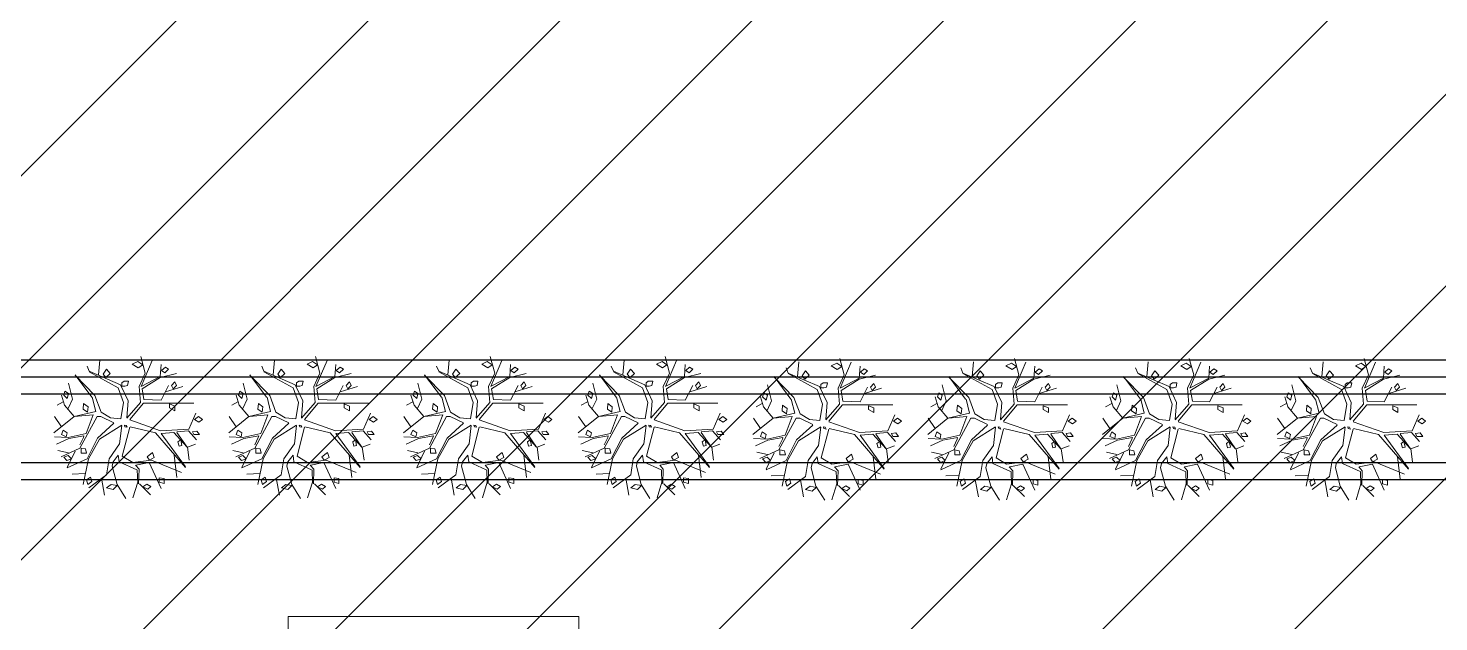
# Model space of a CAD drawing. Header units: millimetres. Extents: x -324 to 75, y -297 to 74.
# Drawn here: x -53.8 to -45.54, y 14.76 to 18.24 of the extents above; entities that cross this region are included whole.
import ezdxf

# ---------------------------------------------------------------- set-up
doc = ezdxf.new("R2010")
doc.units = ezdxf.units.MM
doc.layers.get('defpoints').update_dxf_attribs({"color": 1})
doc.layers.add('lan', color=7, linetype='Continuous', lineweight=15)
doc.layers.add('POHON', color=62, linetype='Continuous', lineweight=5)
doc.styles.add('ATTR', font='romans.shx', dxfattribs={"width": 0.8, "height": 0.56})

# ---------------------------------------------------------------- blocks, each defined once
blk = doc.blocks.new('bola-3')
at = {"layer": 'POHON'}
for p, q in [((-0.045, 2.245), (-0.318, 1.803)), ((0.177, 2.226), (0.328, 1.732)), ((-1.212, 1.009), (-1.377, 1.803)), ((-1.198, 1.908), (-0.648, 1.503)), ((-0.799, 1.609), (-0.703, 2.138)), ((-0.318, 1.803), (-0.469, 1.238)), ((0.315, 1.344), (0.328, 1.767)), ((0.356, 1.785), (0.37, 1.327)), ((0.387, 1.789), (0.731, 2.125)), ((0.686, 1.115), (1.057, 1.926)), ((-1.308, 1.468), (-1.721, 1.485)), ((-0.648, 1.503), (-0.566, 1.009)), ((-0.249, 1.097), (0.301, 1.344)), ((0.37, 1.327), (0.26, 1.203)), ((0.755, 1.044), (1.69, 1.432)), ((1.553, 1.591), (1.47, 0.886)), ((-1.473, 0.674), (-2.065, 0.939)), ((-1.253, 1.009), (-1.872, 1.291)), ((-1.872, 1.274), (-1.625, 0.762)), ((-0.923, 0.357), (-1.253, 1.009)), ((-0.868, 0.392), (-1.212, 1.009)), ((-0.566, 1.009), (-0.236, 0.533)), ((-0.469, 1.238), (-0.442, 1.097)), ((-0.442, 1.097), (-0.277, 0.886)), ((-0.277, 0.886), (-0.249, 1.097)), ((-0.153, 0.921), (0.177, 1.115)), ((0.081, 0.022), (-0.153, 0.921)), ((0.177, 1.115), (0.755, 1.044)), ((0.273, 1.203), (0.686, 1.115)), ((0.879, 0.198), (1.814, 1.274)), ((1.814, 1.256), (1.057, 0.216)), ((1.883, 0.639), (1.938, 1.044)), ((-2.202, 0.551), (-1.817, 0.374)), ((-1.831, 0.815), (-2.161, 0.745)), ((-0.937, -0.313), (-1.473, 0.674)), ((-1.363, 0.339), (-1.473, 0.568)), ((-0.236, 0.533), (-0.167, -0.031)), ((1.456, 0.18), (1.869, 0.639)), ((1.869, 0.639), (1.553, 0.18)), ((1.883, 0.639), (2.13, 0.551)), ((-1.652, -0.313), (-2.285, 0.198)), ((-1.845, 0.339), (-2.271, 0.322)), ((-2.051, 0.004), (-2.271, -0.313)), ((-1.281, 0.216), (-1.845, 0.339)), ((-1.817, 0.374), (-1.35, 0.286)), ((-1.35, 0.286), (-1.363, 0.339)), ((-1.061, -0.366), (-1.281, 0.216)), ((-0.414, -0.102), (-0.923, 0.357)), ((-0.167, -0.049), (-0.868, 0.392)), ((0.081, -0.207), (1.044, 0.128)), ((0.095, 0.004), (0.879, 0.198)), ((1.044, 0.128), (1.924, 0.075)), ((1.057, 0.216), (1.456, 0.18)), ((1.553, 0.163), (1.91, 0.128)), ((1.91, 0.128), (2.158, 0.41)), ((1.924, 0.075), (2.144, -0.419)), ((-1.652, -0.313), (-1.955, -0.666)), ((-0.978, -0.472), (-1.652, -0.313)), ((-1.639, -0.313), (-1.061, -0.366)), ((-0.827, -0.313), (-0.937, -0.313)), ((-0.414, -0.119), (-0.827, -0.313)), ((-0.524, -0.278), (-0.813, -0.454)), ((-0.194, -0.243), (-0.524, -0.278)), ((-0.194, -0.243), (-0.112, -0.754)), ((-0.015, -0.26), (0.411, -0.754)), ((-0.015, -0.278), (0.026, -0.807)), ((0.081, -0.225), (0.507, -0.736)), ((-1.996, -0.772), (-2.189, -0.666)), ((-1.955, -0.666), (-2.051, -0.983)), ((-1.845, -0.56), (-1.707, -0.86)), ((-1.707, -0.86), (-1.831, -1.354)), ((-1.088, -0.913), (-0.978, -0.472)), ((-0.813, -0.454), (-1.006, -0.966)), ((-0.112, -0.754), (-0.277, -1.213)), ((0.026, -0.807), (-0.208, -1.301)), ((0.411, -0.754), (0.37, -1.248)), ((0.521, -0.842), (0.466, -1.177)), ((0.507, -0.736), (2.075, -0.736)), ((0.521, -0.842), (1.057, -0.825)), ((1.057, -0.825), (1.291, -1.283)), ((-1.625, -1.618), (-1.102, -0.913)), ((-1.006, -0.966), (-1.625, -1.6)), ((-0.277, -1.213), (-1.185, -1.706)), ((-0.208, -1.301), (-1.185, -1.724)), ((0.37, -1.248), (0.562, -1.671)), ((0.438, -1.248), (0.782, -2.059)), ((0.452, -1.265), (1.03, -1.565)), ((0.466, -1.177), (1.03, -1.53)), ((1.195, -1.089), (1.731, -1.248)), ((-1.185, -1.724), (-1.253, -1.883)), ((-0.896, -1.618), (-0.854, -2.077)), ((0.562, -1.671), (0.425, -2.182)), ((1.03, -1.53), (1.539, -1.653)), ((1.03, -1.565), (1.057, -1.936))]:
    blk.add_line(p, q, dxfattribs=at)
for points in [[(-1.226, 1.803), (-1.267, 1.662), (-1.143, 1.573), (-1.102, 1.715)], [(-0.435, 1.966), (-0.641, 1.913), (-0.504, 1.807), (-0.311, 1.842)], [(0.49, 1.882), (0.641, 1.953), (0.738, 1.864), (0.614, 1.794)], [(1.155, 1.778), (1.001, 1.734), (1.001, 1.602), (1.155, 1.624)], [(-1.735, 1.009), (-1.886, 1.062), (-1.982, 0.956), (-1.845, 0.903)], [(0.691, 1.051), (0.622, 0.941), (0.794, 0.809), (0.846, 0.963)], [(-1.441, 0.676), (-1.441, 0.831), (-1.269, 0.831), (-1.303, 0.698)], [(1.671, 0.412), (1.585, 0.478), (1.62, 0.61), (1.706, 0.588)], [(-1.9, 0.322), (-2.051, 0.251), (-1.996, 0.11), (-1.872, 0.198)], [(-0.002, 0.022), (-0.07, 0.004), (-0.084, -0.049), (-0.029, -0.031)], [(2.034, 0.163), (2.075, 0.251), (2.254, 0.251), (2.171, 0.145)], [(2.099, -0.225), (2.237, -0.137), (2.347, -0.225), (2.223, -0.313)], [(-1.872, -0.878), (-1.982, -0.983), (-1.941, -1.107), (-1.831, -1.036)], [(-1.236, -0.454), (-1.374, -0.543), (-1.36, -0.719), (-1.222, -0.613)], [(1.319, -0.706), (1.319, -0.582), (1.484, -0.494), (1.484, -0.635)], [(-0.167, -1.261), (-0.167, -1.367), (-0.098, -1.42), (0.04, -1.42), (0.012, -1.279), (-0.07, -1.261)], [(1.43, -1.175), (1.379, -1.285), (1.482, -1.396), (1.534, -1.285)], [(-0.667, -1.528), (-0.753, -1.638), (-0.65, -1.792), (-0.53, -1.66)], [(1.069, -1.748), (1.173, -1.682), (1.293, -1.792), (1.19, -1.858)], [(0.485, -1.924), (0.347, -1.836), (0.158, -1.947), (0.33, -2.035)]]:
    blk.add_lwpolyline(points, close=True, dxfattribs=at)
at = {"layer": 'POHON', "style": 'ATTR', "width": 0.8, "flags": 9}
blk.add_attdef('ESTCODE', (-0.07, 0.004), '', height=0.00000926, dxfattribs=at)
blk = doc.blocks.new('A-2')
for p, q in [((8.5672, 17.0677), (39.3172, 17.0677)), ((39.2172, 16.9677), (8.5672, 16.9677)), ((39.1172, 16.8677), (8.6672, 16.8677)), ((8.6672, 16.4677), (39.1172, 16.4677)), ((8.5672, 16.3677), (39.2172, 16.3677))]:
    blk.add_line(p, q)
at = {"layer": 'lan'}
for p, q in [((33.0172, 15.5677), (31.3172, 15.5677)), ((31.3172, 14.4677), (31.3172, 15.5677)), ((33.0172, 14.4677), (33.0172, 15.5677))]:
    blk.add_line(p, q, dxfattribs=at)
at = {"layer": 'POHON', "linetype": 'ByBlock', "lineweight": -3, "xscale": -0.1875, "yscale": 0.1875, "zscale": 0.1875, "rotation": 180}
for p in [(30.3762, 16.6777), (31.3984, 16.6777), (32.4206, 16.6777), (33.4429, 16.6777), (34.4651, 16.6677), (35.4873, 16.6677), (36.5095, 16.6677), (37.5318, 16.6677)]:
    blk.add_blockref('bola-3', p, dxfattribs=at)

msp = doc.modelspace()

# ---------------------------------------------------------------- hatches: boundary and pattern name
at = {"layer": 'defpoints'}
h = msp.add_hatch(dxfattribs=at)
h.set_pattern_fill('ANSI31', color=2, scale=0.25, style=0)
h.set_pattern_definition([(45, (47.398, -23.9525), (-0.561266, 0.561266), [])])
edge = h.paths.add_edge_path()
edge.add_arc((-75.606, 17.353), 1.8475, 111.5995, 221.5995)
edge.add_arc((-74.9254, 16.3167), 2.0709, 185.2704, 295.2704)
edge.add_arc((-73.0243, 15.1562), 1.2417, 215, 325)
edge.add_arc((-68.3035, 16.6194), 4.2953, 210.4289, 320.4289)
edge.add_arc((-62.9023, 14.9289), 2.3373, 206.57817, 316.57817)
edge.add_arc((-58.3287, 15.3362), 3.5109, 215, 325)
edge.add_arc((-53.9797, 14.3538), 1.7983, 215, 325)
edge.add_arc((-50.4969, 14.7818), 2.4837, 215.98715, 325.98715)
edge.add_arc((-47.7647, 14.073), 0.9574, 225.29861, 335.29861)
edge.add_arc((-46.4705, 14.3357), 0.7871, 237.36764, 347.36764)
edge.add_arc((-44.8501, 15.335), 1.4487, 233.9595, 343.9595)
edge.add_arc((-43.5804, 15.6324), 0.7084, 279.9695, 389.9695)
edge.add_arc((-43.0752, 17.6341), 1.6514, 273.76588, 383.76588)
edge.add_arc((-44.9973, 17.3059), 3.5743, 16.14186, 126.14185)
edge.add_arc((-49.4974, 18.3086), 3.0448, 38.22253, 148.22253)
edge.add_arc((-54.8916, 17.9473), 3.4253, 35, 145)
edge.add_arc((-61.3239, 17.4772), 4.3681, 33.87739, 143.87739)
edge.add_arc((-70.2256, 15.5585), 7.0047, 39.90604, 149.90604)

# ---------------------------------------------------------------- linework, layer by layer
at = {"layer": 'defpoints', "color": 2}
msp.add_lwpolyline([(-76.2861, 19.0708, 0.520567), (-76.9875, 16.1265, 0.520567), (-74.0414, 14.444, 0.520567), (-72.0072, 14.444, 0.520567), (-64.9926, 13.8832, 0.520567), (-61.2047, 13.3224, 0.520567), (-55.4527, 13.3224, 0.520567), (-52.5066, 13.3224, 0.520567), (-48.4381, 13.3925, 0.520567), (-46.8949, 13.6729, 0.520567), (-45.7024, 14.1636, 0.520567), (-43.4578, 14.9347, 0.520567), (-42.9668, 15.9863, 0.520567), (-41.5638, 18.2997, 0.520567), (-47.1054, 20.1924, 0.520567), (-52.0857, 19.912, 0.520567), (-57.6974, 19.912, 0.520567), (-64.8523, 20.0522, 0.520567)], format="xyb", close=True, dxfattribs=at)

# ---------------------------------------------------------------- block references
msp.add_blockref('A-2', (-83.5933, -0.772))

doc.saveas('drawing.dxf')
